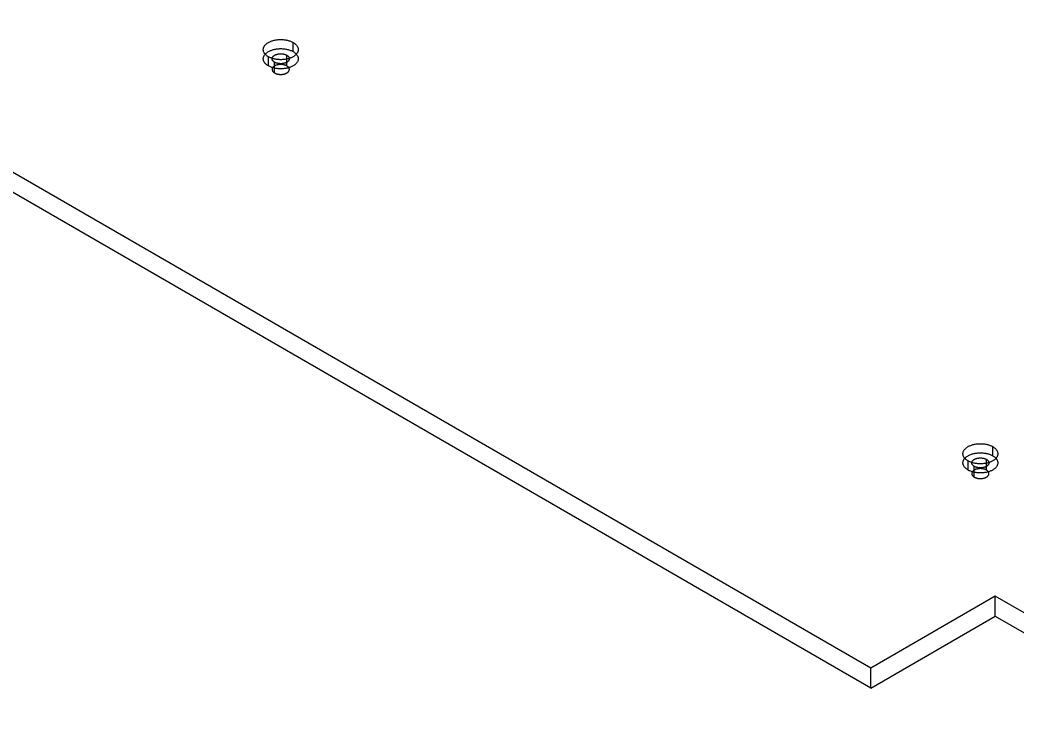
# Model space of a CAD drawing. Header units: inches. Extents: x 2 to 134, y 2 to 86.
# Drawn here: x 121.591 to 125.55, y 43.195 to 45.97 of the extents above; entities that cross this region are included whole.
import ezdxf

# ---------------------------------------------------------------- set-up
doc = ezdxf.new("R2010")
doc.units = ezdxf.units.IN
doc.header["$MEASUREMENT"] = 0

msp = doc.modelspace()

# ---------------------------------------------------------------- linework, layer by layer
at = {"layer": 'OUTLINE'}
for p, q in [((124.9699, 43.397), (109.3333, 52.425)), ((124.9699, 43.3182), (109.3333, 52.3463)), ((122.5911, 45.8861), (122.5941, 45.8871)), ((122.5941, 45.8871), (122.5971, 45.888)), ((122.5971, 45.888), (122.6002, 45.8888)), ((122.6002, 45.8888), (122.6034, 45.8895)), ((122.6034, 45.8895), (122.6067, 45.8901)), ((122.6067, 45.8901), (122.6099, 45.8906)), ((122.6099, 45.8906), (122.6132, 45.8911)), ((122.6132, 45.8911), (122.6166, 45.8914)), ((122.6166, 45.8914), (122.62, 45.8916)), ((122.62, 45.8916), (122.6234, 45.8918)), ((122.6234, 45.8918), (122.6268, 45.8918)), ((122.6268, 45.8918), (122.6302, 45.8918)), ((122.6302, 45.8918), (122.6336, 45.8916)), ((122.6336, 45.8916), (122.6369, 45.8914)), ((122.6369, 45.8914), (122.6403, 45.8911)), ((122.6403, 45.8911), (122.6436, 45.8906)), ((122.6436, 45.8906), (122.6469, 45.8901)), ((122.6469, 45.8901), (122.6501, 45.8895)), ((122.6501, 45.8895), (122.6533, 45.8888)), ((122.6533, 45.8888), (122.6564, 45.888)), ((122.6564, 45.888), (122.6594, 45.8871)), ((122.6594, 45.8871), (122.6624, 45.8861)), ((122.5575, 45.8518), (122.5576, 45.8538)), ((122.5576, 45.8499), (122.5575, 45.8518)), ((122.5576, 45.8538), (122.5578, 45.8557)), ((122.5578, 45.8479), (122.5576, 45.8499)), ((122.5578, 45.8557), (122.5582, 45.8577)), ((122.5582, 45.8459), (122.5578, 45.8479)), ((122.5582, 45.8577), (122.5588, 45.8596)), ((122.5588, 45.8596), (122.5595, 45.8615)), ((122.5595, 45.8615), (122.5605, 45.8634)), ((122.5605, 45.8634), (122.5615, 45.8653)), ((122.5615, 45.8653), (122.5627, 45.8671)), ((122.5627, 45.8671), (122.5641, 45.8689)), ((122.5641, 45.8689), (122.5657, 45.8707)), ((122.5657, 45.8707), (122.5673, 45.8724)), ((122.5673, 45.8724), (122.5692, 45.874)), ((122.5692, 45.874), (122.5711, 45.8757)), ((122.5711, 45.8757), (122.5732, 45.8772)), ((122.5732, 45.8772), (122.5754, 45.8787)), ((122.5754, 45.8787), (122.5778, 45.8801)), ((122.5778, 45.8801), (122.5802, 45.8815)), ((122.5802, 45.8815), (122.5828, 45.8827)), ((122.5828, 45.8827), (122.5855, 45.884)), ((122.5828, 45.8465), (122.5855, 45.8477)), ((122.5855, 45.884), (122.5883, 45.8851)), ((122.5855, 45.8477), (122.5883, 45.8489)), ((122.5883, 45.8851), (122.5911, 45.8861)), ((122.5883, 45.8489), (122.5911, 45.8499)), ((122.5911, 45.8499), (122.5941, 45.8509)), ((122.5941, 45.8509), (122.5971, 45.8518)), ((122.5971, 45.8518), (122.6002, 45.8526)), ((122.6002, 45.8526), (122.6034, 45.8533)), ((122.6034, 45.8533), (122.6067, 45.8539)), ((122.6067, 45.8539), (122.6099, 45.8544)), ((122.6099, 45.8544), (122.6132, 45.8549)), ((122.6132, 45.8549), (122.6166, 45.8552)), ((122.6166, 45.8552), (122.62, 45.8554)), ((122.62, 45.8554), (122.6234, 45.8556)), ((122.6234, 45.8556), (122.6268, 45.8556)), ((122.6268, 45.8556), (122.6302, 45.8556)), ((122.6302, 45.8556), (122.6336, 45.8554)), ((122.6336, 45.8554), (122.6369, 45.8552)), ((122.6369, 45.8552), (122.6403, 45.8549)), ((122.6403, 45.8549), (122.6436, 45.8544)), ((122.6436, 45.8544), (122.6469, 45.8539)), ((122.6469, 45.8539), (122.6501, 45.8533)), ((122.6501, 45.8533), (122.6533, 45.8526)), ((122.6533, 45.8526), (122.6564, 45.8518)), ((122.6564, 45.8518), (122.6594, 45.8509)), ((122.6594, 45.8509), (122.6624, 45.8499)), ((122.6624, 45.8861), (122.6653, 45.8851)), ((122.6624, 45.8499), (122.6653, 45.8489)), ((122.6653, 45.8851), (122.668, 45.884)), ((122.6653, 45.8489), (122.668, 45.8477)), ((122.668, 45.884), (122.6707, 45.8827)), ((122.668, 45.8477), (122.6707, 45.8465)), ((122.6707, 45.8827), (122.6733, 45.8815)), ((122.6733, 45.8815), (122.6758, 45.8801)), ((122.6758, 45.8801), (122.6781, 45.8787)), ((122.6758, 45.8439), (122.6758, 45.8801)), ((122.6781, 45.8787), (122.6803, 45.8772)), ((122.6803, 45.8772), (122.6824, 45.8757)), ((122.6824, 45.8757), (122.6844, 45.874)), ((122.6844, 45.874), (122.6862, 45.8724)), ((122.6862, 45.8724), (122.6879, 45.8707)), ((122.6879, 45.8707), (122.6894, 45.8689)), ((122.6894, 45.8689), (122.6908, 45.8671)), ((122.6908, 45.8671), (122.692, 45.8653)), ((122.692, 45.8653), (122.6931, 45.8634)), ((122.6931, 45.8634), (122.694, 45.8615)), ((122.694, 45.8615), (122.6947, 45.8596)), ((122.6947, 45.8596), (122.6953, 45.8577)), ((122.6953, 45.8577), (122.6957, 45.8557)), ((122.6957, 45.8479), (122.6953, 45.8459)), ((122.6957, 45.8557), (122.696, 45.8538)), ((122.696, 45.8499), (122.6957, 45.8479)), ((122.696, 45.8538), (122.6961, 45.8518)), ((122.6961, 45.8518), (122.696, 45.8499)), ((122.5575, 45.8156), (122.5576, 45.8176)), ((122.5576, 45.8136), (122.5575, 45.8156)), ((122.5576, 45.8176), (122.5578, 45.8195)), ((122.5578, 45.8117), (122.5576, 45.8136)), ((122.5578, 45.8195), (122.5582, 45.8215)), ((122.5582, 45.8097), (122.5578, 45.8117)), ((122.5588, 45.844), (122.5582, 45.8459)), ((122.5582, 45.8215), (122.5588, 45.8234)), ((122.5588, 45.8078), (122.5582, 45.8097)), ((122.5595, 45.8421), (122.5588, 45.844)), ((122.5588, 45.8234), (122.5595, 45.8253)), ((122.5595, 45.8059), (122.5588, 45.8078)), ((122.5605, 45.8402), (122.5595, 45.8421)), ((122.5595, 45.8253), (122.5605, 45.8272)), ((122.5615, 45.8383), (122.5605, 45.8402)), ((122.5605, 45.8272), (122.5615, 45.8291)), ((122.5627, 45.8365), (122.5615, 45.8383)), ((122.5615, 45.8291), (122.5627, 45.8309)), ((122.5641, 45.8347), (122.5627, 45.8365)), ((122.5627, 45.8309), (122.5641, 45.8327)), ((122.5657, 45.833), (122.5641, 45.8347)), ((122.5641, 45.8327), (122.5657, 45.8345)), ((122.5657, 45.8345), (122.5673, 45.8362)), ((122.5673, 45.8313), (122.5657, 45.833)), ((122.5673, 45.8362), (122.5692, 45.8378)), ((122.5692, 45.8296), (122.5673, 45.8313)), ((122.5692, 45.8378), (122.5711, 45.8394)), ((122.5711, 45.828), (122.5692, 45.8296)), ((122.5711, 45.8394), (122.5732, 45.841)), ((122.5732, 45.8264), (122.5711, 45.828)), ((122.5732, 45.841), (122.5754, 45.8425)), ((122.5754, 45.825), (122.5732, 45.8264)), ((122.5754, 45.8425), (122.5778, 45.8439)), ((122.5778, 45.8235), (122.5754, 45.825)), ((122.5778, 45.8439), (122.5802, 45.8453)), ((122.5802, 45.8222), (122.5778, 45.8235)), ((122.5778, 45.7873), (122.5778, 45.8235)), ((122.5802, 45.8453), (122.5828, 45.8465)), ((122.5828, 45.8209), (122.5802, 45.8222)), ((122.5855, 45.8197), (122.5828, 45.8209)), ((122.5883, 45.8186), (122.5855, 45.8197)), ((122.5911, 45.8175), (122.5883, 45.8186)), ((122.5941, 45.8165), (122.5911, 45.8175)), ((122.5926, 45.8156), (122.5927, 45.8166)), ((122.5927, 45.8146), (122.5926, 45.8156)), ((122.5927, 45.8166), (122.5928, 45.8175)), ((122.5928, 45.8137), (122.5927, 45.8146)), ((122.5928, 45.8175), (122.593, 45.8185)), ((122.593, 45.8127), (122.5928, 45.8137)), ((122.593, 45.8185), (122.5933, 45.8195)), ((122.5933, 45.8118), (122.593, 45.8127)), ((122.5933, 45.8195), (122.5937, 45.8204)), ((122.5937, 45.8108), (122.5933, 45.8118)), ((122.5937, 45.8204), (122.5941, 45.8213)), ((122.5941, 45.8099), (122.5937, 45.8108)), ((122.5941, 45.8213), (122.5946, 45.8222)), ((122.5971, 45.8157), (122.5941, 45.8165)), ((122.5946, 45.809), (122.5941, 45.8099)), ((122.5946, 45.8222), (122.5952, 45.8232)), ((122.5952, 45.8081), (122.5946, 45.809)), ((122.5952, 45.8232), (122.5959, 45.824)), ((122.5959, 45.8072), (122.5952, 45.8081)), ((122.5959, 45.824), (122.5967, 45.8249)), ((122.5967, 45.8249), (122.5975, 45.8257)), ((122.6002, 45.8149), (122.5971, 45.8157)), ((122.5975, 45.8257), (122.5984, 45.8266)), ((122.5984, 45.8266), (122.5994, 45.8273)), ((122.5994, 45.8273), (122.6004, 45.8281)), ((122.6034, 45.8141), (122.6002, 45.8149)), ((122.6004, 45.8281), (122.6015, 45.8288)), ((122.6015, 45.8288), (122.6026, 45.8295)), ((122.6026, 45.8295), (122.6038, 45.8302)), ((122.6067, 45.8135), (122.6034, 45.8141)), ((122.6038, 45.8302), (122.6051, 45.8308)), ((122.6051, 45.8308), (122.6064, 45.8314)), ((122.6064, 45.8314), (122.6078, 45.832)), ((122.6099, 45.813), (122.6067, 45.8135)), ((122.6078, 45.832), (122.6092, 45.8325)), ((122.6092, 45.8325), (122.6107, 45.833)), ((122.6132, 45.8126), (122.6099, 45.813)), ((122.6107, 45.833), (122.6122, 45.8334)), ((122.6122, 45.8334), (122.6137, 45.8338)), ((122.6166, 45.8122), (122.6132, 45.8126)), ((122.6137, 45.8338), (122.6153, 45.8342)), ((122.6153, 45.8342), (122.6169, 45.8345)), ((122.62, 45.812), (122.6166, 45.8122)), ((122.6169, 45.8345), (122.6185, 45.8347)), ((122.6185, 45.8347), (122.6201, 45.8349)), ((122.6234, 45.8119), (122.62, 45.812)), ((122.6201, 45.8349), (122.6218, 45.8351)), ((122.6218, 45.8351), (122.6234, 45.8352)), ((122.6234, 45.8352), (122.6251, 45.8353)), ((122.6268, 45.8118), (122.6234, 45.8119)), ((122.6251, 45.8353), (122.6268, 45.8353)), ((122.6268, 45.8353), (122.6284, 45.8353)), ((122.6302, 45.8119), (122.6268, 45.8118)), ((122.6284, 45.8353), (122.6301, 45.8352)), ((122.6301, 45.8352), (122.6318, 45.8351)), ((122.6336, 45.812), (122.6302, 45.8119)), ((122.6318, 45.8351), (122.6334, 45.8349)), ((122.6334, 45.8349), (122.6351, 45.8347)), ((122.6369, 45.8122), (122.6336, 45.812)), ((122.6351, 45.8347), (122.6367, 45.8345)), ((122.6367, 45.8345), (122.6383, 45.8342)), ((122.6403, 45.8126), (122.6369, 45.8122)), ((122.6383, 45.8342), (122.6398, 45.8338)), ((122.6398, 45.8338), (122.6414, 45.8334)), ((122.6436, 45.813), (122.6403, 45.8126)), ((122.6414, 45.8334), (122.6429, 45.833)), ((122.6429, 45.833), (122.6443, 45.8325)), ((122.6469, 45.8135), (122.6436, 45.813)), ((122.6443, 45.8325), (122.6457, 45.832)), ((122.6457, 45.832), (122.6471, 45.8314)), ((122.6501, 45.8141), (122.6469, 45.8135)), ((122.6471, 45.8314), (122.6484, 45.8308)), ((122.6484, 45.8308), (122.6497, 45.8302)), ((122.6497, 45.8302), (122.6509, 45.8295)), ((122.6533, 45.8149), (122.6501, 45.8141)), ((122.6509, 45.8295), (122.6521, 45.8288)), ((122.6509, 45.787), (122.6509, 45.8295)), ((122.6521, 45.8288), (122.6531, 45.8281)), ((122.6531, 45.8281), (122.6542, 45.8273)), ((122.6564, 45.8157), (122.6533, 45.8149)), ((122.6542, 45.8273), (122.6551, 45.8266)), ((122.6551, 45.8266), (122.656, 45.8257)), ((122.656, 45.8257), (122.6569, 45.8249)), ((122.6594, 45.8165), (122.6564, 45.8157)), ((122.6569, 45.8249), (122.6576, 45.824)), ((122.6576, 45.824), (122.6583, 45.8232)), ((122.6583, 45.8081), (122.6576, 45.8072)), ((122.6583, 45.8232), (122.6589, 45.8222)), ((122.6589, 45.809), (122.6583, 45.8081)), ((122.6589, 45.8222), (122.6594, 45.8213)), ((122.6594, 45.8099), (122.6589, 45.809)), ((122.6594, 45.8213), (122.6599, 45.8204)), ((122.6624, 45.8175), (122.6594, 45.8165)), ((122.6599, 45.8108), (122.6594, 45.8099)), ((122.6599, 45.8204), (122.6602, 45.8195)), ((122.6602, 45.8118), (122.6599, 45.8108)), ((122.6602, 45.8195), (122.6605, 45.8185)), ((122.6605, 45.8127), (122.6602, 45.8118)), ((122.6605, 45.8185), (122.6607, 45.8175)), ((122.6607, 45.8137), (122.6605, 45.8127)), ((122.6607, 45.8175), (122.6609, 45.8166)), ((122.6609, 45.8146), (122.6607, 45.8137)), ((122.6609, 45.8166), (122.6609, 45.8156)), ((122.6609, 45.8156), (122.6609, 45.8146)), ((122.6653, 45.8186), (122.6624, 45.8175)), ((122.668, 45.8197), (122.6653, 45.8186)), ((122.6707, 45.8209), (122.668, 45.8197)), ((122.6707, 45.8465), (122.6733, 45.8453)), ((122.6733, 45.8222), (122.6707, 45.8209)), ((122.6733, 45.8453), (122.6758, 45.8439)), ((122.6758, 45.8235), (122.6733, 45.8222)), ((122.6758, 45.8439), (122.6781, 45.8425)), ((122.6781, 45.825), (122.6758, 45.8235)), ((122.6781, 45.8425), (122.6803, 45.841)), ((122.6803, 45.8264), (122.6781, 45.825)), ((122.6803, 45.841), (122.6824, 45.8394)), ((122.6824, 45.828), (122.6803, 45.8264)), ((122.6824, 45.8394), (122.6844, 45.8378)), ((122.6844, 45.8296), (122.6824, 45.828)), ((122.6844, 45.8378), (122.6862, 45.8362)), ((122.6862, 45.8313), (122.6844, 45.8296)), ((122.6862, 45.8362), (122.6879, 45.8345)), ((122.6879, 45.833), (122.6862, 45.8313)), ((122.6894, 45.8347), (122.6879, 45.833)), ((122.6879, 45.8345), (122.6894, 45.8327)), ((122.6908, 45.8365), (122.6894, 45.8347)), ((122.6894, 45.8327), (122.6908, 45.8309)), ((122.692, 45.8383), (122.6908, 45.8365)), ((122.6908, 45.8309), (122.692, 45.8291)), ((122.6931, 45.8402), (122.692, 45.8383)), ((122.692, 45.8291), (122.6931, 45.8272)), ((122.694, 45.8421), (122.6931, 45.8402)), ((122.6931, 45.8272), (122.694, 45.8253)), ((122.6947, 45.844), (122.694, 45.8421)), ((122.694, 45.8253), (122.6947, 45.8234)), ((122.6947, 45.8078), (122.694, 45.8059)), ((122.6953, 45.8459), (122.6947, 45.844)), ((122.6947, 45.8234), (122.6953, 45.8215)), ((122.6953, 45.8097), (122.6947, 45.8078)), ((122.6953, 45.8215), (122.6957, 45.8195)), ((122.6957, 45.8117), (122.6953, 45.8097)), ((122.6957, 45.8195), (122.696, 45.8176)), ((122.696, 45.8136), (122.6957, 45.8117)), ((122.696, 45.8176), (122.6961, 45.8156)), ((122.6961, 45.8156), (122.696, 45.8136)), ((122.5605, 45.804), (122.5595, 45.8059)), ((122.5615, 45.8021), (122.5605, 45.804)), ((122.5627, 45.8003), (122.5615, 45.8021)), ((122.5641, 45.7985), (122.5627, 45.8003)), ((122.5657, 45.7968), (122.5641, 45.7985)), ((122.5673, 45.795), (122.5657, 45.7968)), ((122.5692, 45.7934), (122.5673, 45.795)), ((122.5711, 45.7918), (122.5692, 45.7934)), ((122.5732, 45.7902), (122.5711, 45.7918)), ((122.5754, 45.7887), (122.5732, 45.7902)), ((122.5778, 45.7873), (122.5754, 45.7887)), ((122.5802, 45.786), (122.5778, 45.7873)), ((122.5828, 45.7847), (122.5802, 45.786)), ((122.5855, 45.7835), (122.5828, 45.7847)), ((122.5883, 45.7823), (122.5855, 45.7835)), ((122.5911, 45.7813), (122.5883, 45.7823)), ((122.5941, 45.7803), (122.5911, 45.7813)), ((122.5927, 45.7741), (122.5926, 45.7731)), ((122.5926, 45.7731), (122.5927, 45.7721)), ((122.5928, 45.775), (122.5927, 45.7741)), ((122.5927, 45.7721), (122.5928, 45.7712)), ((122.593, 45.776), (122.5928, 45.775)), ((122.5928, 45.7712), (122.593, 45.7702)), ((122.5933, 45.7769), (122.593, 45.776)), ((122.593, 45.7702), (122.5933, 45.7693)), ((122.5937, 45.7779), (122.5933, 45.7769)), ((122.5933, 45.7693), (122.5937, 45.7683)), ((122.5941, 45.7788), (122.5937, 45.7779)), ((122.5937, 45.7683), (122.5941, 45.7674)), ((122.5971, 45.7794), (122.5941, 45.7803)), ((122.5946, 45.7797), (122.5941, 45.7788)), ((122.5952, 45.7806), (122.5946, 45.7797)), ((122.5959, 45.7815), (122.5952, 45.7806)), ((122.5967, 45.8063), (122.5959, 45.8072)), ((122.5967, 45.7824), (122.5959, 45.7815)), ((122.5975, 45.8055), (122.5967, 45.8063)), ((122.5975, 45.7832), (122.5967, 45.7824)), ((122.6002, 45.7786), (122.5971, 45.7794)), ((122.5984, 45.8047), (122.5975, 45.8055)), ((122.5984, 45.7841), (122.5975, 45.7832)), ((122.5994, 45.8039), (122.5984, 45.8047)), ((122.5994, 45.7848), (122.5984, 45.7841)), ((122.6004, 45.8031), (122.5994, 45.8039)), ((122.6004, 45.7856), (122.5994, 45.7848)), ((122.6034, 45.7779), (122.6002, 45.7786)), ((122.6015, 45.8024), (122.6004, 45.8031)), ((122.6015, 45.7863), (122.6004, 45.7856)), ((122.6026, 45.8017), (122.6015, 45.8024)), ((122.6026, 45.787), (122.6015, 45.7863)), ((122.6026, 45.7592), (122.6026, 45.8017)), ((122.6038, 45.801), (122.6026, 45.8017)), ((122.6038, 45.7877), (122.6026, 45.787)), ((122.6067, 45.7773), (122.6034, 45.7779)), ((122.6051, 45.8004), (122.6038, 45.801)), ((122.6051, 45.7883), (122.6038, 45.7877)), ((122.6064, 45.7998), (122.6051, 45.8004)), ((122.6064, 45.7889), (122.6051, 45.7883)), ((122.6078, 45.7992), (122.6064, 45.7998)), ((122.6078, 45.7895), (122.6064, 45.7889)), ((122.6099, 45.7768), (122.6067, 45.7773)), ((122.6092, 45.7987), (122.6078, 45.7992)), ((122.6092, 45.79), (122.6078, 45.7895)), ((122.6107, 45.7982), (122.6092, 45.7987)), ((122.6107, 45.7905), (122.6092, 45.79)), ((122.6132, 45.7764), (122.6099, 45.7768)), ((122.6122, 45.7978), (122.6107, 45.7982)), ((122.6122, 45.7909), (122.6107, 45.7905)), ((122.6137, 45.7974), (122.6122, 45.7978)), ((122.6137, 45.7913), (122.6122, 45.7909)), ((122.6166, 45.776), (122.6132, 45.7764)), ((122.6153, 45.7971), (122.6137, 45.7974)), ((122.6153, 45.7917), (122.6137, 45.7913)), ((122.6169, 45.7968), (122.6153, 45.7971)), ((122.6169, 45.792), (122.6153, 45.7917)), ((122.62, 45.7758), (122.6166, 45.776)), ((122.6185, 45.7965), (122.6169, 45.7968)), ((122.6185, 45.7922), (122.6169, 45.792)), ((122.6201, 45.7963), (122.6185, 45.7965)), ((122.6201, 45.7924), (122.6185, 45.7922)), ((122.6234, 45.7756), (122.62, 45.7758)), ((122.6218, 45.7961), (122.6201, 45.7963)), ((122.6218, 45.7926), (122.6201, 45.7924)), ((122.6234, 45.796), (122.6218, 45.7961)), ((122.6234, 45.7927), (122.6218, 45.7926)), ((122.6251, 45.7959), (122.6234, 45.796)), ((122.6251, 45.7928), (122.6234, 45.7927)), ((122.6268, 45.7756), (122.6234, 45.7756)), ((122.6268, 45.7959), (122.6251, 45.7959)), ((122.6268, 45.7928), (122.6251, 45.7928)), ((122.6284, 45.7959), (122.6268, 45.7959)), ((122.6284, 45.7928), (122.6268, 45.7928)), ((122.6302, 45.7756), (122.6268, 45.7756)), ((122.6301, 45.796), (122.6284, 45.7959)), ((122.6301, 45.7927), (122.6284, 45.7928)), ((122.6318, 45.7961), (122.6301, 45.796)), ((122.6318, 45.7926), (122.6301, 45.7927)), ((122.6336, 45.7758), (122.6302, 45.7756)), ((122.6334, 45.7963), (122.6318, 45.7961)), ((122.6334, 45.7924), (122.6318, 45.7926)), ((122.6351, 45.7965), (122.6334, 45.7963)), ((122.6351, 45.7922), (122.6334, 45.7924)), ((122.6369, 45.776), (122.6336, 45.7758)), ((122.6367, 45.7968), (122.6351, 45.7965)), ((122.6367, 45.792), (122.6351, 45.7922)), ((122.6383, 45.7971), (122.6367, 45.7968)), ((122.6383, 45.7917), (122.6367, 45.792)), ((122.6403, 45.7764), (122.6369, 45.776)), ((122.6398, 45.7974), (122.6383, 45.7971)), ((122.6398, 45.7913), (122.6383, 45.7917)), ((122.6414, 45.7978), (122.6398, 45.7974)), ((122.6414, 45.7909), (122.6398, 45.7913)), ((122.6436, 45.7768), (122.6403, 45.7764)), ((122.6429, 45.7982), (122.6414, 45.7978)), ((122.6429, 45.7905), (122.6414, 45.7909)), ((122.6443, 45.7987), (122.6429, 45.7982)), ((122.6443, 45.79), (122.6429, 45.7905)), ((122.6469, 45.7773), (122.6436, 45.7768)), ((122.6457, 45.7992), (122.6443, 45.7987)), ((122.6457, 45.7895), (122.6443, 45.79)), ((122.6471, 45.7998), (122.6457, 45.7992)), ((122.6471, 45.7889), (122.6457, 45.7895)), ((122.6501, 45.7779), (122.6469, 45.7773)), ((122.6484, 45.8004), (122.6471, 45.7998)), ((122.6484, 45.7883), (122.6471, 45.7889)), ((122.6497, 45.801), (122.6484, 45.8004)), ((122.6497, 45.7877), (122.6484, 45.7883)), ((122.6509, 45.8017), (122.6497, 45.801)), ((122.6509, 45.787), (122.6497, 45.7877)), ((122.6533, 45.7786), (122.6501, 45.7779)), ((122.6521, 45.8024), (122.6509, 45.8017)), ((122.6521, 45.7863), (122.6509, 45.787)), ((122.6531, 45.8031), (122.6521, 45.8024)), ((122.6531, 45.7856), (122.6521, 45.7863)), ((122.6542, 45.8039), (122.6531, 45.8031)), ((122.6542, 45.7848), (122.6531, 45.7856)), ((122.6564, 45.7794), (122.6533, 45.7786)), ((122.6551, 45.8047), (122.6542, 45.8039)), ((122.6551, 45.7841), (122.6542, 45.7848)), ((122.656, 45.8055), (122.6551, 45.8047)), ((122.656, 45.7832), (122.6551, 45.7841)), ((122.6569, 45.8063), (122.656, 45.8055)), ((122.6569, 45.7824), (122.656, 45.7832)), ((122.6594, 45.7803), (122.6564, 45.7794)), ((122.6576, 45.8072), (122.6569, 45.8063)), ((122.6576, 45.7815), (122.6569, 45.7824)), ((122.6583, 45.7806), (122.6576, 45.7815)), ((122.6589, 45.7797), (122.6583, 45.7806)), ((122.6594, 45.7788), (122.6589, 45.7797)), ((122.6624, 45.7813), (122.6594, 45.7803)), ((122.6599, 45.7779), (122.6594, 45.7788)), ((122.6594, 45.7674), (122.6599, 45.7683)), ((122.6602, 45.7769), (122.6599, 45.7779)), ((122.6599, 45.7683), (122.6602, 45.7693)), ((122.6605, 45.776), (122.6602, 45.7769)), ((122.6602, 45.7693), (122.6605, 45.7702)), ((122.6607, 45.775), (122.6605, 45.776)), ((122.6605, 45.7702), (122.6607, 45.7712)), ((122.6609, 45.7741), (122.6607, 45.775)), ((122.6607, 45.7712), (122.6609, 45.7721)), ((122.6609, 45.7731), (122.6609, 45.7741)), ((122.6609, 45.7721), (122.6609, 45.7731)), ((122.6653, 45.7823), (122.6624, 45.7813)), ((122.668, 45.7835), (122.6653, 45.7823)), ((122.6707, 45.7847), (122.668, 45.7835)), ((122.6733, 45.786), (122.6707, 45.7847)), ((122.6758, 45.7873), (122.6733, 45.786)), ((122.6781, 45.7887), (122.6758, 45.7873)), ((122.6803, 45.7902), (122.6781, 45.7887)), ((122.6824, 45.7918), (122.6803, 45.7902)), ((122.6844, 45.7934), (122.6824, 45.7918)), ((122.6862, 45.795), (122.6844, 45.7934)), ((122.6879, 45.7968), (122.6862, 45.795)), ((122.6894, 45.7985), (122.6879, 45.7968)), ((122.6908, 45.8003), (122.6894, 45.7985)), ((122.692, 45.8021), (122.6908, 45.8003)), ((122.6931, 45.804), (122.692, 45.8021)), ((122.694, 45.8059), (122.6931, 45.804)), ((122.5941, 45.7674), (122.5946, 45.7665)), ((122.5946, 45.7665), (122.5952, 45.7656)), ((122.5952, 45.7656), (122.5959, 45.7647)), ((122.5959, 45.7647), (122.5967, 45.7638)), ((122.5967, 45.7638), (122.5975, 45.763)), ((122.5975, 45.763), (122.5984, 45.7622)), ((122.5984, 45.7622), (122.5994, 45.7614)), ((122.5994, 45.7614), (122.6004, 45.7606)), ((122.6004, 45.7606), (122.6015, 45.7599)), ((122.6015, 45.7599), (122.6026, 45.7592)), ((122.6026, 45.7592), (122.6038, 45.7585)), ((122.6038, 45.7585), (122.6051, 45.7579)), ((122.6051, 45.7579), (122.6064, 45.7573)), ((122.6064, 45.7573), (122.6078, 45.7567)), ((122.6078, 45.7567), (122.6092, 45.7562)), ((122.6092, 45.7562), (122.6107, 45.7557)), ((122.6107, 45.7557), (122.6122, 45.7553)), ((122.6122, 45.7553), (122.6137, 45.7549)), ((122.6137, 45.7549), (122.6153, 45.7546)), ((122.6153, 45.7546), (122.6169, 45.7542)), ((122.6169, 45.7542), (122.6185, 45.754)), ((122.6185, 45.754), (122.6201, 45.7538)), ((122.6201, 45.7538), (122.6218, 45.7536)), ((122.6218, 45.7536), (122.6234, 45.7535)), ((122.6234, 45.7535), (122.6251, 45.7534)), ((122.6251, 45.7534), (122.6268, 45.7534)), ((122.6268, 45.7534), (122.6284, 45.7534)), ((122.6284, 45.7534), (122.6301, 45.7535)), ((122.6301, 45.7535), (122.6318, 45.7536)), ((122.6318, 45.7536), (122.6334, 45.7538)), ((122.6334, 45.7538), (122.6351, 45.754)), ((122.6351, 45.754), (122.6367, 45.7542)), ((122.6367, 45.7542), (122.6383, 45.7546)), ((122.6383, 45.7546), (122.6398, 45.7549)), ((122.6398, 45.7549), (122.6414, 45.7553)), ((122.6414, 45.7553), (122.6429, 45.7557)), ((122.6429, 45.7557), (122.6443, 45.7562)), ((122.6443, 45.7562), (122.6457, 45.7567)), ((122.6457, 45.7567), (122.6471, 45.7573)), ((122.6471, 45.7573), (122.6484, 45.7579)), ((122.6484, 45.7579), (122.6497, 45.7585)), ((122.6497, 45.7585), (122.6509, 45.7592)), ((122.6509, 45.7592), (122.6521, 45.7599)), ((122.6521, 45.7599), (122.6531, 45.7606)), ((122.6531, 45.7606), (122.6542, 45.7614)), ((122.6542, 45.7614), (122.6551, 45.7622)), ((122.6551, 45.7622), (122.656, 45.763)), ((122.656, 45.763), (122.6569, 45.7638)), ((122.6569, 45.7638), (122.6576, 45.7647)), ((122.6576, 45.7647), (122.6583, 45.7656)), ((122.6583, 45.7656), (122.6589, 45.7665)), ((122.6589, 45.7665), (122.6594, 45.7674)), ((125.3408, 44.2632), (125.3421, 44.265)), ((125.3421, 44.265), (125.3437, 44.2667)), ((125.3437, 44.2667), (125.3453, 44.2685)), ((125.3453, 44.2685), (125.3472, 44.2701)), ((125.3472, 44.2701), (125.3491, 44.2717)), ((125.3491, 44.2717), (125.3512, 44.2733)), ((125.3512, 44.2733), (125.3534, 44.2748)), ((125.3534, 44.2748), (125.3558, 44.2762)), ((125.3558, 44.2762), (125.3582, 44.2775)), ((125.3582, 44.2775), (125.3608, 44.2788)), ((125.3608, 44.2788), (125.3635, 44.28)), ((125.3635, 44.28), (125.3663, 44.2812)), ((125.3663, 44.2812), (125.3692, 44.2822)), ((125.3692, 44.2822), (125.3721, 44.2832)), ((125.3721, 44.2832), (125.3751, 44.2841)), ((125.3751, 44.2841), (125.3783, 44.2849)), ((125.3783, 44.2849), (125.3814, 44.2856)), ((125.3814, 44.2856), (125.3847, 44.2862)), ((125.3847, 44.2862), (125.3879, 44.2867)), ((125.3879, 44.2867), (125.3913, 44.2871)), ((125.3913, 44.2871), (125.3946, 44.2875)), ((125.3946, 44.2875), (125.398, 44.2877)), ((125.398, 44.2877), (125.4014, 44.2878)), ((125.4014, 44.2878), (125.4048, 44.2879)), ((125.4048, 44.2879), (125.4082, 44.2878)), ((125.4082, 44.2878), (125.4116, 44.2877)), ((125.4116, 44.2877), (125.4149, 44.2875)), ((125.4149, 44.2875), (125.4183, 44.2871)), ((125.4183, 44.2871), (125.4216, 44.2867)), ((125.4216, 44.2867), (125.4249, 44.2862)), ((125.4249, 44.2862), (125.4281, 44.2856)), ((125.4281, 44.2856), (125.4313, 44.2849)), ((125.4313, 44.2849), (125.4344, 44.2841)), ((125.4344, 44.2841), (125.4374, 44.2832)), ((125.4374, 44.2832), (125.4404, 44.2822)), ((125.4404, 44.2822), (125.4433, 44.2812)), ((125.4433, 44.2812), (125.4461, 44.28)), ((125.4461, 44.28), (125.4487, 44.2788)), ((125.4487, 44.2788), (125.4513, 44.2775)), ((125.4513, 44.2775), (125.4538, 44.2762)), ((125.4538, 44.2762), (125.4561, 44.2748)), ((125.4538, 44.24), (125.4538, 44.2762)), ((125.4561, 44.2748), (125.4583, 44.2733)), ((125.4583, 44.2733), (125.4604, 44.2717)), ((125.4604, 44.2717), (125.4624, 44.2701)), ((125.4624, 44.2701), (125.4642, 44.2685)), ((125.4642, 44.2685), (125.4659, 44.2667)), ((125.4659, 44.2667), (125.4674, 44.265)), ((125.4674, 44.265), (125.4688, 44.2632)), ((125.3355, 44.2479), (125.3356, 44.2499)), ((125.3356, 44.2459), (125.3355, 44.2479)), ((125.3356, 44.2499), (125.3358, 44.2518)), ((125.3358, 44.244), (125.3356, 44.2459)), ((125.3358, 44.2518), (125.3362, 44.2538)), ((125.3362, 44.242), (125.3358, 44.244)), ((125.3362, 44.2538), (125.3368, 44.2557)), ((125.3368, 44.2401), (125.3362, 44.242)), ((125.3368, 44.2557), (125.3376, 44.2576)), ((125.3376, 44.2382), (125.3368, 44.2401)), ((125.3376, 44.2576), (125.3385, 44.2595)), ((125.3385, 44.2363), (125.3376, 44.2382)), ((125.3385, 44.2595), (125.3395, 44.2614)), ((125.3395, 44.2344), (125.3385, 44.2363)), ((125.3385, 44.2233), (125.3395, 44.2252)), ((125.3395, 44.2614), (125.3408, 44.2632)), ((125.3408, 44.2326), (125.3395, 44.2344)), ((125.3395, 44.2252), (125.3408, 44.227)), ((125.3421, 44.2308), (125.3408, 44.2326)), ((125.3408, 44.227), (125.3421, 44.2288)), ((125.3437, 44.229), (125.3421, 44.2308)), ((125.3421, 44.2288), (125.3437, 44.2305)), ((125.3437, 44.2305), (125.3453, 44.2322)), ((125.3453, 44.2273), (125.3437, 44.229)), ((125.3453, 44.2322), (125.3472, 44.2339)), ((125.3472, 44.2257), (125.3453, 44.2273)), ((125.3472, 44.2339), (125.3491, 44.2355)), ((125.3491, 44.2241), (125.3472, 44.2257)), ((125.3491, 44.2355), (125.3512, 44.2371)), ((125.3512, 44.2371), (125.3534, 44.2385)), ((125.3534, 44.2385), (125.3558, 44.24)), ((125.3558, 44.24), (125.3582, 44.2413)), ((125.3582, 44.2413), (125.3608, 44.2426)), ((125.3608, 44.2426), (125.3635, 44.2438)), ((125.3635, 44.2438), (125.3663, 44.2449)), ((125.3663, 44.2449), (125.3692, 44.246)), ((125.3692, 44.246), (125.3721, 44.247)), ((125.3721, 44.247), (125.3751, 44.2478)), ((125.3751, 44.2478), (125.3783, 44.2486)), ((125.3774, 44.2234), (125.3784, 44.2242)), ((125.3783, 44.2486), (125.3814, 44.2493)), ((125.3784, 44.2242), (125.3795, 44.2249)), ((125.3795, 44.2249), (125.3806, 44.2256)), ((125.3806, 44.2256), (125.3819, 44.2263)), ((125.3814, 44.2493), (125.3847, 44.25)), ((125.3819, 44.2263), (125.3831, 44.2269)), ((125.3831, 44.2269), (125.3844, 44.2275)), ((125.3844, 44.2275), (125.3858, 44.2281)), ((125.3847, 44.25), (125.3879, 44.2505)), ((125.3858, 44.2281), (125.3872, 44.2286)), ((125.3872, 44.2286), (125.3887, 44.2291)), ((125.3879, 44.2505), (125.3913, 44.2509)), ((125.3887, 44.2291), (125.3902, 44.2295)), ((125.3902, 44.2295), (125.3917, 44.2299)), ((125.3913, 44.2509), (125.3946, 44.2513)), ((125.3917, 44.2299), (125.3933, 44.2302)), ((125.3933, 44.2302), (125.3949, 44.2305)), ((125.3946, 44.2513), (125.398, 44.2515)), ((125.3949, 44.2305), (125.3965, 44.2308)), ((125.3965, 44.2308), (125.3981, 44.231)), ((125.398, 44.2515), (125.4014, 44.2516)), ((125.3981, 44.231), (125.3998, 44.2312)), ((125.3998, 44.2312), (125.4014, 44.2313)), ((125.4014, 44.2516), (125.4048, 44.2517)), ((125.4014, 44.2313), (125.4031, 44.2314)), ((125.4031, 44.2314), (125.4048, 44.2314)), ((125.4048, 44.2517), (125.4082, 44.2516)), ((125.4048, 44.2314), (125.4065, 44.2314)), ((125.4065, 44.2314), (125.4081, 44.2313)), ((125.4081, 44.2313), (125.4098, 44.2312)), ((125.4082, 44.2516), (125.4116, 44.2515)), ((125.4098, 44.2312), (125.4114, 44.231)), ((125.4114, 44.231), (125.4131, 44.2308)), ((125.4116, 44.2515), (125.4149, 44.2513)), ((125.4131, 44.2308), (125.4147, 44.2305)), ((125.4147, 44.2305), (125.4163, 44.2302)), ((125.4149, 44.2513), (125.4183, 44.2509)), ((125.4163, 44.2302), (125.4178, 44.2299)), ((125.4178, 44.2299), (125.4194, 44.2295)), ((125.4183, 44.2509), (125.4216, 44.2505)), ((125.4194, 44.2295), (125.4209, 44.2291)), ((125.4209, 44.2291), (125.4223, 44.2286)), ((125.4216, 44.2505), (125.4249, 44.25)), ((125.4223, 44.2286), (125.4237, 44.2281)), ((125.4237, 44.2281), (125.4251, 44.2275)), ((125.4249, 44.25), (125.4281, 44.2493)), ((125.4251, 44.2275), (125.4264, 44.2269)), ((125.4264, 44.2269), (125.4277, 44.2263)), ((125.4277, 44.2263), (125.4289, 44.2256)), ((125.4281, 44.2493), (125.4313, 44.2486)), ((125.4289, 44.1831), (125.4289, 44.2256)), ((125.4289, 44.2256), (125.4301, 44.2249)), ((125.4301, 44.2249), (125.4312, 44.2242)), ((125.4312, 44.2242), (125.4322, 44.2234)), ((125.4313, 44.2486), (125.4344, 44.2478)), ((125.4344, 44.2478), (125.4374, 44.247)), ((125.4374, 44.247), (125.4404, 44.246)), ((125.4404, 44.246), (125.4433, 44.2449)), ((125.4433, 44.2449), (125.4461, 44.2438)), ((125.4461, 44.2438), (125.4487, 44.2426)), ((125.4487, 44.2426), (125.4513, 44.2413)), ((125.4513, 44.2413), (125.4538, 44.24)), ((125.4538, 44.24), (125.4561, 44.2385)), ((125.4561, 44.2385), (125.4583, 44.2371)), ((125.4583, 44.2371), (125.4604, 44.2355)), ((125.4604, 44.2355), (125.4624, 44.2339)), ((125.4624, 44.2257), (125.4604, 44.2241)), ((125.4624, 44.2339), (125.4642, 44.2322)), ((125.4642, 44.2273), (125.4624, 44.2257)), ((125.4642, 44.2322), (125.4659, 44.2305)), ((125.4659, 44.229), (125.4642, 44.2273)), ((125.4674, 44.2308), (125.4659, 44.229)), ((125.4659, 44.2305), (125.4674, 44.2288)), ((125.4688, 44.2326), (125.4674, 44.2308)), ((125.4674, 44.2288), (125.4688, 44.227)), ((125.4688, 44.2632), (125.47, 44.2614)), ((125.47, 44.2344), (125.4688, 44.2326)), ((125.4688, 44.227), (125.47, 44.2252)), ((125.47, 44.2614), (125.4711, 44.2595)), ((125.4711, 44.2363), (125.47, 44.2344)), ((125.47, 44.2252), (125.4711, 44.2233)), ((125.4711, 44.2595), (125.472, 44.2576)), ((125.472, 44.2382), (125.4711, 44.2363)), ((125.472, 44.2576), (125.4727, 44.2557)), ((125.4727, 44.2401), (125.472, 44.2382)), ((125.4727, 44.2557), (125.4733, 44.2538)), ((125.4733, 44.242), (125.4727, 44.2401)), ((125.4733, 44.2538), (125.4737, 44.2518)), ((125.4737, 44.244), (125.4733, 44.242)), ((125.4737, 44.2518), (125.474, 44.2499)), ((125.474, 44.2459), (125.4737, 44.244)), ((125.474, 44.2499), (125.4741, 44.2479)), ((125.4741, 44.2479), (125.474, 44.2459)), ((125.3355, 44.2117), (125.3356, 44.2136)), ((125.3356, 44.2097), (125.3355, 44.2117)), ((125.3356, 44.2136), (125.3358, 44.2156)), ((125.3358, 44.2078), (125.3356, 44.2097)), ((125.3358, 44.2156), (125.3362, 44.2175)), ((125.3362, 44.2058), (125.3358, 44.2078)), ((125.3362, 44.2175), (125.3368, 44.2195)), ((125.3368, 44.2039), (125.3362, 44.2058)), ((125.3368, 44.2195), (125.3376, 44.2214)), ((125.3376, 44.202), (125.3368, 44.2039)), ((125.3376, 44.2214), (125.3385, 44.2233)), ((125.3385, 44.2001), (125.3376, 44.202)), ((125.3395, 44.1982), (125.3385, 44.2001)), ((125.3408, 44.1964), (125.3395, 44.1982)), ((125.3421, 44.1946), (125.3408, 44.1964)), ((125.3437, 44.1928), (125.3421, 44.1946)), ((125.3453, 44.1911), (125.3437, 44.1928)), ((125.3472, 44.1895), (125.3453, 44.1911)), ((125.3491, 44.1878), (125.3472, 44.1895)), ((125.3512, 44.2225), (125.3491, 44.2241)), ((125.3512, 44.1863), (125.3491, 44.1878)), ((125.3534, 44.221), (125.3512, 44.2225)), ((125.3534, 44.1848), (125.3512, 44.1863)), ((125.3558, 44.2196), (125.3534, 44.221)), ((125.3558, 44.1834), (125.3534, 44.1848)), ((125.3582, 44.2182), (125.3558, 44.2196)), ((125.3558, 44.1834), (125.3558, 44.2196)), ((125.3608, 44.217), (125.3582, 44.2182)), ((125.3635, 44.2158), (125.3608, 44.217)), ((125.3663, 44.2146), (125.3635, 44.2158)), ((125.3692, 44.2136), (125.3663, 44.2146)), ((125.3721, 44.2126), (125.3692, 44.2136)), ((125.3706, 44.2117), (125.3707, 44.2126)), ((125.3707, 44.2107), (125.3706, 44.2117)), ((125.3707, 44.2126), (125.3708, 44.2136)), ((125.3708, 44.2097), (125.3707, 44.2107)), ((125.3708, 44.2136), (125.371, 44.2146)), ((125.371, 44.2088), (125.3708, 44.2097)), ((125.371, 44.2146), (125.3713, 44.2155)), ((125.3713, 44.2078), (125.371, 44.2088)), ((125.3713, 44.2155), (125.3717, 44.2165)), ((125.3717, 44.2069), (125.3713, 44.2078)), ((125.3717, 44.2165), (125.3721, 44.2174)), ((125.3721, 44.206), (125.3717, 44.2069)), ((125.3721, 44.2174), (125.3726, 44.2183)), ((125.3751, 44.2117), (125.3721, 44.2126)), ((125.3726, 44.205), (125.3721, 44.206)), ((125.3726, 44.2183), (125.3732, 44.2192)), ((125.3732, 44.2041), (125.3726, 44.205)), ((125.3732, 44.2192), (125.3739, 44.2201)), ((125.3739, 44.2033), (125.3732, 44.2041)), ((125.3739, 44.2201), (125.3747, 44.221)), ((125.3747, 44.2024), (125.3739, 44.2033)), ((125.3747, 44.221), (125.3755, 44.2218)), ((125.3755, 44.2015), (125.3747, 44.2024)), ((125.3783, 44.2109), (125.3751, 44.2117)), ((125.3755, 44.2218), (125.3764, 44.2226)), ((125.3764, 44.2007), (125.3755, 44.2015)), ((125.3764, 44.2226), (125.3774, 44.2234)), ((125.3774, 44.1999), (125.3764, 44.2007)), ((125.3784, 44.1992), (125.3774, 44.1999)), ((125.3814, 44.2102), (125.3783, 44.2109)), ((125.3795, 44.1984), (125.3784, 44.1992)), ((125.3806, 44.1977), (125.3795, 44.1984)), ((125.3806, 44.1552), (125.3806, 44.1977)), ((125.3819, 44.1971), (125.3806, 44.1977)), ((125.3847, 44.2096), (125.3814, 44.2102)), ((125.3831, 44.1964), (125.3819, 44.1971)), ((125.3844, 44.1959), (125.3831, 44.1964)), ((125.3844, 44.185), (125.3831, 44.1844)), ((125.3858, 44.1953), (125.3844, 44.1959)), ((125.3858, 44.1856), (125.3844, 44.185)), ((125.3879, 44.2091), (125.3847, 44.2096)), ((125.3872, 44.1948), (125.3858, 44.1953)), ((125.3872, 44.1861), (125.3858, 44.1856)), ((125.3887, 44.1943), (125.3872, 44.1948)), ((125.3887, 44.1865), (125.3872, 44.1861)), ((125.3913, 44.2086), (125.3879, 44.2091)), ((125.3902, 44.1939), (125.3887, 44.1943)), ((125.3902, 44.187), (125.3887, 44.1865)), ((125.3917, 44.1935), (125.3902, 44.1939)), ((125.3917, 44.1874), (125.3902, 44.187)), ((125.3946, 44.2083), (125.3913, 44.2086)), ((125.3933, 44.1931), (125.3917, 44.1935)), ((125.3933, 44.1877), (125.3917, 44.1874)), ((125.3949, 44.1928), (125.3933, 44.1931)), ((125.3949, 44.188), (125.3933, 44.1877)), ((125.398, 44.2081), (125.3946, 44.2083)), ((125.3965, 44.1926), (125.3949, 44.1928)), ((125.3965, 44.1883), (125.3949, 44.188)), ((125.3981, 44.1924), (125.3965, 44.1926)), ((125.3981, 44.1885), (125.3965, 44.1883)), ((125.4014, 44.2079), (125.398, 44.2081)), ((125.3998, 44.1922), (125.3981, 44.1924)), ((125.3998, 44.1887), (125.3981, 44.1885)), ((125.4014, 44.1921), (125.3998, 44.1922)), ((125.4014, 44.1888), (125.3998, 44.1887)), ((125.4048, 44.2079), (125.4014, 44.2079)), ((125.4031, 44.192), (125.4014, 44.1921)), ((125.4031, 44.1889), (125.4014, 44.1888)), ((125.4048, 44.192), (125.4031, 44.192)), ((125.4048, 44.1889), (125.4031, 44.1889)), ((125.4082, 44.2079), (125.4048, 44.2079)), ((125.4065, 44.192), (125.4048, 44.192)), ((125.4065, 44.1889), (125.4048, 44.1889)), ((125.4081, 44.1921), (125.4065, 44.192)), ((125.4081, 44.1888), (125.4065, 44.1889)), ((125.4098, 44.1922), (125.4081, 44.1921)), ((125.4098, 44.1887), (125.4081, 44.1888)), ((125.4116, 44.2081), (125.4082, 44.2079)), ((125.4114, 44.1924), (125.4098, 44.1922)), ((125.4114, 44.1885), (125.4098, 44.1887)), ((125.4131, 44.1926), (125.4114, 44.1924)), ((125.4131, 44.1883), (125.4114, 44.1885)), ((125.4149, 44.2083), (125.4116, 44.2081)), ((125.4147, 44.1928), (125.4131, 44.1926)), ((125.4147, 44.188), (125.4131, 44.1883)), ((125.4163, 44.1931), (125.4147, 44.1928)), ((125.4163, 44.1877), (125.4147, 44.188)), ((125.4183, 44.2086), (125.4149, 44.2083)), ((125.4178, 44.1935), (125.4163, 44.1931)), ((125.4178, 44.1874), (125.4163, 44.1877)), ((125.4194, 44.1939), (125.4178, 44.1935)), ((125.4194, 44.187), (125.4178, 44.1874)), ((125.4216, 44.2091), (125.4183, 44.2086)), ((125.4209, 44.1943), (125.4194, 44.1939)), ((125.4209, 44.1865), (125.4194, 44.187)), ((125.4223, 44.1948), (125.4209, 44.1943)), ((125.4223, 44.1861), (125.4209, 44.1865)), ((125.4249, 44.2096), (125.4216, 44.2091)), ((125.4237, 44.1953), (125.4223, 44.1948)), ((125.4237, 44.1856), (125.4223, 44.1861)), ((125.4251, 44.1959), (125.4237, 44.1953)), ((125.4251, 44.185), (125.4237, 44.1856)), ((125.4281, 44.2102), (125.4249, 44.2096)), ((125.4264, 44.1964), (125.4251, 44.1959)), ((125.4264, 44.1844), (125.4251, 44.185)), ((125.4277, 44.1971), (125.4264, 44.1964)), ((125.4289, 44.1977), (125.4277, 44.1971)), ((125.4313, 44.2109), (125.4281, 44.2102)), ((125.4301, 44.1984), (125.4289, 44.1977)), ((125.4312, 44.1992), (125.4301, 44.1984)), ((125.4322, 44.1999), (125.4312, 44.1992)), ((125.4344, 44.2117), (125.4313, 44.2109)), ((125.4322, 44.2234), (125.4332, 44.2226)), ((125.4332, 44.2007), (125.4322, 44.1999)), ((125.4332, 44.2226), (125.434, 44.2218)), ((125.434, 44.2015), (125.4332, 44.2007)), ((125.434, 44.2218), (125.4349, 44.221)), ((125.4349, 44.2024), (125.434, 44.2015)), ((125.4374, 44.2126), (125.4344, 44.2117)), ((125.4349, 44.221), (125.4356, 44.2201)), ((125.4356, 44.2033), (125.4349, 44.2024)), ((125.4356, 44.2201), (125.4363, 44.2192)), ((125.4363, 44.2041), (125.4356, 44.2033)), ((125.4363, 44.2192), (125.4369, 44.2183)), ((125.4369, 44.205), (125.4363, 44.2041)), ((125.4369, 44.2183), (125.4374, 44.2174)), ((125.4374, 44.206), (125.4369, 44.205)), ((125.4374, 44.2174), (125.4379, 44.2165)), ((125.4404, 44.2136), (125.4374, 44.2126)), ((125.4379, 44.2069), (125.4374, 44.206)), ((125.4379, 44.2165), (125.4382, 44.2155)), ((125.4382, 44.2078), (125.4379, 44.2069)), ((125.4382, 44.2155), (125.4385, 44.2146)), ((125.4385, 44.2088), (125.4382, 44.2078)), ((125.4385, 44.2146), (125.4387, 44.2136)), ((125.4387, 44.2097), (125.4385, 44.2088)), ((125.4387, 44.2136), (125.4389, 44.2126)), ((125.4389, 44.2107), (125.4387, 44.2097)), ((125.4389, 44.2126), (125.4389, 44.2117)), ((125.4389, 44.2117), (125.4389, 44.2107)), ((125.4433, 44.2146), (125.4404, 44.2136)), ((125.4461, 44.2158), (125.4433, 44.2146)), ((125.4487, 44.217), (125.4461, 44.2158)), ((125.4513, 44.2182), (125.4487, 44.217)), ((125.4538, 44.2196), (125.4513, 44.2182)), ((125.4561, 44.221), (125.4538, 44.2196)), ((125.4561, 44.1848), (125.4538, 44.1834)), ((125.4583, 44.2225), (125.4561, 44.221)), ((125.4583, 44.1863), (125.4561, 44.1848)), ((125.4604, 44.2241), (125.4583, 44.2225)), ((125.4604, 44.1878), (125.4583, 44.1863)), ((125.4624, 44.1895), (125.4604, 44.1878)), ((125.4642, 44.1911), (125.4624, 44.1895)), ((125.4659, 44.1928), (125.4642, 44.1911)), ((125.4674, 44.1946), (125.4659, 44.1928)), ((125.4688, 44.1964), (125.4674, 44.1946)), ((125.47, 44.1982), (125.4688, 44.1964)), ((125.4711, 44.2001), (125.47, 44.1982)), ((125.4711, 44.2233), (125.472, 44.2214)), ((125.472, 44.202), (125.4711, 44.2001)), ((125.472, 44.2214), (125.4727, 44.2195)), ((125.4727, 44.2039), (125.472, 44.202)), ((125.4727, 44.2195), (125.4733, 44.2175)), ((125.4733, 44.2058), (125.4727, 44.2039)), ((125.4733, 44.2175), (125.4737, 44.2156)), ((125.4737, 44.2078), (125.4733, 44.2058)), ((125.4737, 44.2156), (125.474, 44.2136)), ((125.474, 44.2097), (125.4737, 44.2078)), ((125.474, 44.2136), (125.4741, 44.2117)), ((125.4741, 44.2117), (125.474, 44.2097)), ((125.3582, 44.182), (125.3558, 44.1834)), ((125.3608, 44.1808), (125.3582, 44.182)), ((125.3635, 44.1795), (125.3608, 44.1808)), ((125.3663, 44.1784), (125.3635, 44.1795)), ((125.3692, 44.1774), (125.3663, 44.1784)), ((125.3721, 44.1764), (125.3692, 44.1774)), ((125.3707, 44.1701), (125.3706, 44.1692)), ((125.3706, 44.1692), (125.3707, 44.1682)), ((125.3708, 44.1711), (125.3707, 44.1701)), ((125.3707, 44.1682), (125.3708, 44.1672)), ((125.371, 44.1721), (125.3708, 44.1711)), ((125.3708, 44.1672), (125.371, 44.1663)), ((125.3713, 44.173), (125.371, 44.1721)), ((125.371, 44.1663), (125.3713, 44.1653)), ((125.3717, 44.174), (125.3713, 44.173)), ((125.3713, 44.1653), (125.3717, 44.1644)), ((125.3721, 44.1749), (125.3717, 44.174)), ((125.3717, 44.1644), (125.3721, 44.1635)), ((125.3751, 44.1755), (125.3721, 44.1764)), ((125.3726, 44.1758), (125.3721, 44.1749)), ((125.3721, 44.1635), (125.3726, 44.1625)), ((125.3732, 44.1767), (125.3726, 44.1758)), ((125.3726, 44.1625), (125.3732, 44.1616)), ((125.3739, 44.1776), (125.3732, 44.1767)), ((125.3732, 44.1616), (125.3739, 44.1607)), ((125.3747, 44.1785), (125.3739, 44.1776)), ((125.3739, 44.1607), (125.3747, 44.1599)), ((125.3755, 44.1793), (125.3747, 44.1785)), ((125.3747, 44.1599), (125.3755, 44.159)), ((125.3783, 44.1747), (125.3751, 44.1755)), ((125.3764, 44.1801), (125.3755, 44.1793)), ((125.3755, 44.159), (125.3764, 44.1582)), ((125.3774, 44.1809), (125.3764, 44.1801)), ((125.3764, 44.1582), (125.3774, 44.1574)), ((125.3784, 44.1817), (125.3774, 44.1809)), ((125.3774, 44.1574), (125.3784, 44.1567)), ((125.3814, 44.174), (125.3783, 44.1747)), ((125.3795, 44.1824), (125.3784, 44.1817)), ((125.3784, 44.1567), (125.3795, 44.1559)), ((125.3806, 44.1831), (125.3795, 44.1824)), ((125.3795, 44.1559), (125.3806, 44.1552)), ((125.3819, 44.1838), (125.3806, 44.1831)), ((125.3806, 44.1552), (125.3819, 44.1546)), ((125.3847, 44.1734), (125.3814, 44.174)), ((125.3831, 44.1844), (125.3819, 44.1838)), ((125.3819, 44.1546), (125.3831, 44.1539)), ((125.3831, 44.1539), (125.3844, 44.1533)), ((125.3844, 44.1533), (125.3858, 44.1528)), ((125.3879, 44.1729), (125.3847, 44.1734)), ((125.3858, 44.1528), (125.3872, 44.1523)), ((125.3872, 44.1523), (125.3887, 44.1518)), ((125.3913, 44.1724), (125.3879, 44.1729)), ((125.3887, 44.1518), (125.3902, 44.1514)), ((125.3902, 44.1514), (125.3917, 44.151)), ((125.3946, 44.1721), (125.3913, 44.1724)), ((125.3917, 44.151), (125.3933, 44.1506)), ((125.3933, 44.1506), (125.3949, 44.1503)), ((125.398, 44.1719), (125.3946, 44.1721)), ((125.3949, 44.1503), (125.3965, 44.1501)), ((125.3965, 44.1501), (125.3981, 44.1498)), ((125.4014, 44.1717), (125.398, 44.1719)), ((125.3981, 44.1498), (125.3998, 44.1497)), ((125.3998, 44.1497), (125.4014, 44.1496)), ((125.4048, 44.1717), (125.4014, 44.1717)), ((125.4014, 44.1496), (125.4031, 44.1495)), ((125.4031, 44.1495), (125.4048, 44.1495)), ((125.4082, 44.1717), (125.4048, 44.1717)), ((125.4048, 44.1495), (125.4065, 44.1495)), ((125.4065, 44.1495), (125.4081, 44.1496)), ((125.4081, 44.1496), (125.4098, 44.1497)), ((125.4116, 44.1719), (125.4082, 44.1717)), ((125.4098, 44.1497), (125.4114, 44.1498)), ((125.4114, 44.1498), (125.4131, 44.1501)), ((125.4149, 44.1721), (125.4116, 44.1719)), ((125.4131, 44.1501), (125.4147, 44.1503)), ((125.4147, 44.1503), (125.4163, 44.1506)), ((125.4183, 44.1724), (125.4149, 44.1721)), ((125.4163, 44.1506), (125.4178, 44.151)), ((125.4178, 44.151), (125.4194, 44.1514)), ((125.4216, 44.1729), (125.4183, 44.1724)), ((125.4194, 44.1514), (125.4209, 44.1518)), ((125.4209, 44.1518), (125.4223, 44.1523)), ((125.4249, 44.1734), (125.4216, 44.1729)), ((125.4223, 44.1523), (125.4237, 44.1528)), ((125.4237, 44.1528), (125.4251, 44.1533)), ((125.4281, 44.174), (125.4249, 44.1734)), ((125.4251, 44.1533), (125.4264, 44.1539)), ((125.4277, 44.1838), (125.4264, 44.1844)), ((125.4264, 44.1539), (125.4277, 44.1546)), ((125.4289, 44.1831), (125.4277, 44.1838)), ((125.4277, 44.1546), (125.4289, 44.1552)), ((125.4313, 44.1747), (125.4281, 44.174)), ((125.4301, 44.1824), (125.4289, 44.1831)), ((125.4289, 44.1552), (125.4301, 44.1559)), ((125.4312, 44.1817), (125.4301, 44.1824)), ((125.4301, 44.1559), (125.4312, 44.1567)), ((125.4322, 44.1809), (125.4312, 44.1817)), ((125.4312, 44.1567), (125.4322, 44.1574)), ((125.4344, 44.1755), (125.4313, 44.1747)), ((125.4332, 44.1801), (125.4322, 44.1809)), ((125.4322, 44.1574), (125.4332, 44.1582)), ((125.434, 44.1793), (125.4332, 44.1801)), ((125.4332, 44.1582), (125.434, 44.159)), ((125.4349, 44.1785), (125.434, 44.1793)), ((125.434, 44.159), (125.4349, 44.1599)), ((125.4374, 44.1764), (125.4344, 44.1755)), ((125.4356, 44.1776), (125.4349, 44.1785)), ((125.4349, 44.1599), (125.4356, 44.1607)), ((125.4363, 44.1767), (125.4356, 44.1776)), ((125.4356, 44.1607), (125.4363, 44.1616)), ((125.4369, 44.1758), (125.4363, 44.1767)), ((125.4363, 44.1616), (125.4369, 44.1625)), ((125.4374, 44.1749), (125.4369, 44.1758)), ((125.4369, 44.1625), (125.4374, 44.1635)), ((125.4404, 44.1774), (125.4374, 44.1764)), ((125.4379, 44.174), (125.4374, 44.1749)), ((125.4374, 44.1635), (125.4379, 44.1644)), ((125.4382, 44.173), (125.4379, 44.174)), ((125.4379, 44.1644), (125.4382, 44.1653)), ((125.4385, 44.1721), (125.4382, 44.173)), ((125.4382, 44.1653), (125.4385, 44.1663)), ((125.4387, 44.1711), (125.4385, 44.1721)), ((125.4385, 44.1663), (125.4387, 44.1672)), ((125.4389, 44.1701), (125.4387, 44.1711)), ((125.4387, 44.1672), (125.4389, 44.1682)), ((125.4389, 44.1692), (125.4389, 44.1701)), ((125.4389, 44.1682), (125.4389, 44.1692)), ((125.4433, 44.1784), (125.4404, 44.1774)), ((125.4461, 44.1795), (125.4433, 44.1784)), ((125.4487, 44.1808), (125.4461, 44.1795)), ((125.4513, 44.182), (125.4487, 44.1808)), ((125.4538, 44.1834), (125.4513, 44.182)), ((125.4641, 43.6823), (124.9699, 43.397)), ((126.1717, 43.2738), (125.4641, 43.6823)), ((125.4641, 43.6036), (125.4641, 43.6823)), ((124.9699, 43.3182), (125.4641, 43.6036)), ((125.4641, 43.6036), (126.1717, 43.1951)), ((124.9699, 43.3182), (124.9699, 43.397))]:
    msp.add_line(p, q, dxfattribs=at)

doc.saveas('drawing.dxf')
